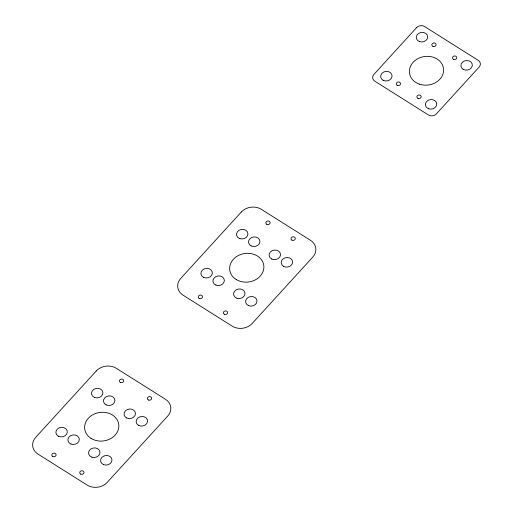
<?xml version="1.0" encoding="UTF-8"?>
<svg xmlns="http://www.w3.org/2000/svg" width="513" height="513" viewBox="0 0 513 513"><rect width="100%" height="100%" fill="white"/><g stroke="black" fill="none" stroke-linecap="round" stroke-linejoin="round"><path stroke-width="0.77" d="M96.245 371.008L35.743 437.32A14.319 11.979 -7.7 0 0 38.013 454.108L87.152 485.08A14.319 11.979 -7.7 0 0 107.217 482.367L167.719 416.056A14.319 11.979 -7.7 0 0 165.449 399.268L116.31 368.296A14.319 11.979 -7.7 0 0 96.245 371.008M241.277 212.061L180.775 278.367A14.319 11.979 -7.7 0 0 183.045 295.161L232.184 326.127A14.319 11.979 -7.7 0 0 252.249 323.414L312.757 257.103A14.319 11.979 -7.7 0 0 310.487 240.315L261.348 209.342A14.319 11.979 -7.7 0 0 241.277 212.061M416.582 27.644L373.874 74.449A5.726 4.79 -7.7 0 0 374.785 81.169L428.387 114.95A5.726 4.79 -7.7 0 0 436.416 113.867L479.123 67.062A5.726 4.79 -7.7 0 0 478.219 60.342L424.61 26.561A5.726 4.79 -7.7 0 0 416.582 27.644M419.538 41.624A5.726 4.79 -7.7 0 0 427.65 36.532A5.726 4.79 -7.7 0 0 418.685 33.364A5.726 4.79 -7.7 0 0 419.538 41.624M463.13 69.268A5.726 4.79 -7.7 0 0 472.287 65.754A5.726 4.79 -7.7 0 0 464.47 60.97A5.726 4.79 -7.7 0 0 463.13 69.268M383.14 80.278A5.726 4.79 -7.7 0 0 392.06 76.322A5.726 4.79 -7.7 0 0 383.897 71.948A5.726 4.79 -7.7 0 0 383.14 80.278M428.355 108.685A5.726 4.79 -7.7 0 0 436.749 103.94A5.726 4.79 -7.7 0 0 428.015 100.381A5.726 4.79 -7.7 0 0 428.355 108.685M291.91 240.122A2.148 1.795 -7.7 0 0 295.276 238.673A2.148 1.795 -7.7 0 0 292.237 237A2.148 1.795 -7.7 0 0 291.91 240.122M248.619 305.665A5.726 4.79 -7.7 0 0 257.013 300.926A5.726 4.79 -7.7 0 0 248.279 297.36A5.726 4.79 -7.7 0 0 248.619 305.665M239.808 238.609A5.726 4.79 -7.7 0 0 247.914 233.518A5.726 4.79 -7.7 0 0 238.955 230.35A5.726 4.79 -7.7 0 0 239.808 238.609M283.394 266.247A5.726 4.79 -7.7 0 0 292.557 262.733A5.726 4.79 -7.7 0 0 284.734 257.949A5.726 4.79 -7.7 0 0 283.394 266.247M203.411 277.257A5.726 4.79 -7.7 0 0 212.331 273.301A5.726 4.79 -7.7 0 0 204.161 268.927A5.726 4.79 -7.7 0 0 203.411 277.257M266.798 224.296A2.148 1.795 -7.7 0 0 270.146 222.815A2.148 1.795 -7.7 0 0 267.087 221.174A2.148 1.795 -7.7 0 0 266.798 224.296M199.127 298.38A2.148 1.795 -7.7 0 0 202.52 296.982A2.148 1.795 -7.7 0 0 199.525 295.264A2.148 1.795 -7.7 0 0 199.127 298.38M224.361 314.277A2.148 1.795 -7.7 0 0 227.657 312.706A2.148 1.795 -7.7 0 0 224.527 311.154A2.148 1.795 -7.7 0 0 224.361 314.277M251.178 245.907A5.726 4.79 -7.7 0 0 259.937 241.687A5.726 4.79 -7.7 0 0 251.569 237.577A5.726 4.79 -7.7 0 0 251.178 245.907M271.723 259.02A5.726 4.79 -7.7 0 0 280.502 254.833A5.726 4.79 -7.7 0 0 272.166 250.69A5.726 4.79 -7.7 0 0 271.723 259.02M236.98 298.239A5.726 4.79 -7.7 0 0 244.977 293.013A5.726 4.79 -7.7 0 0 235.935 289.999A5.726 4.79 -7.7 0 0 236.98 298.239M215.941 285.074A5.726 4.79 -7.7 0 0 224.348 280.348A5.726 4.79 -7.7 0 0 215.627 276.764A5.726 4.79 -7.7 0 0 215.941 285.074M453.582 59.38A2.148 1.795 -7.7 0 0 456.769 57.648A2.148 1.795 -7.7 0 0 453.53 56.257A2.148 1.795 -7.7 0 0 453.582 59.38M417.967 98.374A2.148 1.795 -7.7 0 0 421.173 96.681A2.148 1.795 -7.7 0 0 417.96 95.251A2.148 1.795 -7.7 0 0 417.967 98.374M397.068 85.229A2.148 1.795 -7.7 0 0 400.499 83.901A2.148 1.795 -7.7 0 0 397.556 82.112A2.148 1.795 -7.7 0 0 397.068 85.229M433.087 46.42A2.148 1.795 -7.7 0 0 436.095 44.477A2.148 1.795 -7.7 0 0 432.709 43.329A2.148 1.795 -7.7 0 0 433.087 46.42M419.48 84.183A17.179 14.377 -7.7 0 0 443.546 68.614A17.179 14.377 -7.7 0 0 416.473 59.47A17.179 14.377 -7.7 0 0 419.48 84.183M236.127 279.463A17.179 14.377 -7.7 0 0 263.714 269.158A17.179 14.377 -7.7 0 0 240.45 254.589A17.179 14.377 -7.7 0 0 236.127 279.463M120.369 382.371A2.148 1.795 -7.7 0 0 123.716 380.89A2.148 1.795 -7.7 0 0 120.658 379.248A2.148 1.795 -7.7 0 0 120.369 382.371M91.949 457.186A5.726 4.79 -7.7 0 0 99.945 451.966A5.726 4.79 -7.7 0 0 90.904 448.952A5.726 4.79 -7.7 0 0 91.949 457.186M103.588 464.618A5.726 4.79 -7.7 0 0 111.981 459.872A5.726 4.79 -7.7 0 0 103.248 456.314A5.726 4.79 -7.7 0 0 103.588 464.618M94.77 397.556A5.726 4.79 -7.7 0 0 102.882 392.464A5.726 4.79 -7.7 0 0 93.917 389.303A5.726 4.79 -7.7 0 0 94.77 397.556M138.363 425.2A5.726 4.79 -7.7 0 0 147.52 421.686A5.726 4.79 -7.7 0 0 139.703 416.902A5.726 4.79 -7.7 0 0 138.363 425.2M91.09 438.416A17.179 14.377 -7.7 0 0 118.683 428.111A17.179 14.377 -7.7 0 0 95.418 413.542A17.179 14.377 -7.7 0 0 91.09 438.416M106.146 404.86A5.726 4.79 -7.7 0 0 114.906 400.634A5.726 4.79 -7.7 0 0 106.537 396.53A5.726 4.79 -7.7 0 0 106.146 404.86M80.727 474.108A2.148 1.795 -7.7 0 0 84.017 472.537A2.148 1.795 -7.7 0 0 80.894 470.985A2.148 1.795 -7.7 0 0 80.727 474.108M58.373 436.21A5.726 4.79 -7.7 0 0 67.293 432.254A5.726 4.79 -7.7 0 0 59.13 427.88A5.726 4.79 -7.7 0 0 58.373 436.21M52.698 456.455A2.148 1.795 -7.7 0 0 56.09 455.05A2.148 1.795 -7.7 0 0 53.095 453.332A2.148 1.795 -7.7 0 0 52.698 456.455M148.276 399.954A2.148 1.795 -7.7 0 0 151.636 398.505A2.148 1.795 -7.7 0 0 148.597 396.831A2.148 1.795 -7.7 0 0 148.276 399.954M126.692 417.973A5.726 4.79 -7.7 0 0 135.47 413.786A5.726 4.79 -7.7 0 0 127.128 409.637A5.726 4.79 -7.7 0 0 126.692 417.973M70.903 444.021A5.726 4.79 -7.7 0 0 79.316 439.301A5.726 4.79 -7.7 0 0 70.595 435.717A5.726 4.79 -7.7 0 0 70.903 444.021"/></g></svg>
